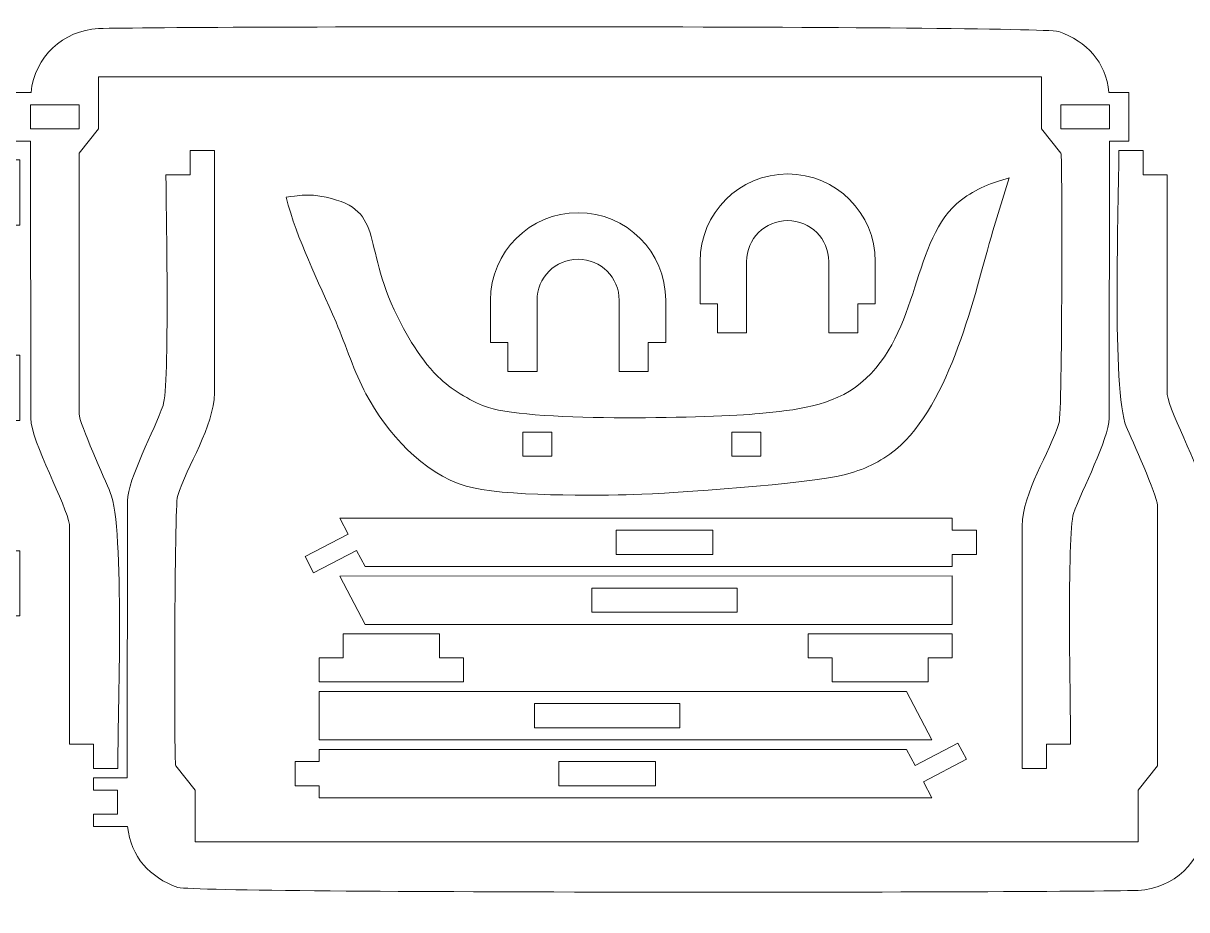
# Model space of a CAD drawing. Header units: centimetres. Extents: x -37.7 to 20.3, y -13.5 to 74.5.
# Drawn here: x 1.03 to 13.28, y 46.34 to 55.67 of the extents above; entities that cross this region are included whole.
import ezdxf

# ---------------------------------------------------------------- set-up
doc = ezdxf.new("R2010")
doc.units = ezdxf.units.CM
doc.header["$MEASUREMENT"] = 0
doc.layers.add('Camada 1', color=7, linetype='Continuous')

msp = doc.modelspace()

# ---------------------------------------------------------------- linework, layer by layer
at = {"layer": 'Camada 1', "color": 175, "lineweight": 20}
msp.add_open_spline([(-8.16006, 30.46292), (-8.43505, 30.46292), (-8.66006, 30.68792), (-8.66006, 30.96293), (-8.66006, 30.96293), (-8.66006, 30.96293), (-8.66006, 73.96294), (-8.66006, 73.96294), (-8.66006, 73.96294), (-8.66006, 74.23794), (-8.43505, 74.46294), (-8.16006, 74.46294), (-8.16006, 74.46294), (-8.16006, 74.46294), (19.83995, 74.46294), (19.83995, 74.46294), (19.83995, 74.46294), (20.11494, 74.46294), (20.33994, 74.23794), (20.33994, 73.96294), (20.33994, 73.96294), (20.33994, 73.96294), (20.33994, 30.96293), (20.33994, 30.96293), (20.33994, 30.96293), (20.33994, 30.68792), (20.11494, 30.46292), (19.83995, 30.46292)], degree=3, knots=[0, 0, 0, 0, 0.125, 0.125, 0.125, 0.125, 0.25, 0.25, 0.25, 0.25, 0.375, 0.375, 0.375, 0.375, 0.5, 0.5, 0.5, 0.5, 0.625, 0.625, 0.625, 0.625, 0.75, 0.75, 0.75, 0.75, 1, 1, 1, 1], dxfattribs=at)
at = {"layer": 'Camada 1', "lineweight": 9}
for points, knots in [([(0.73765, 48.74784), (0.73765, 48.74784), (0.73848, 49.43436), (0.73848, 49.43436), (0.73848, 49.43436), (0.73848, 49.43436), (0.99307, 49.43442), (0.99307, 49.43442), (0.99307, 49.43442), (0.99307, 49.43442), (0.99307, 50.11978), (0.99307, 50.11978), (0.99307, 50.11978), (0.99307, 50.11978), (0.73765, 50.11978), (0.73765, 50.11978), (0.73765, 50.11978), (0.73765, 50.11978), (0.73765, 51.4905), (0.73765, 51.4905), (0.73765, 51.4905), (0.73765, 51.4905), (0.99307, 51.4905), (0.99307, 51.4905), (0.99307, 51.4905), (0.99307, 51.4905), (0.99307, 52.17586), (0.99307, 52.17586), (0.99307, 52.17586), (0.99307, 52.17586), (0.73765, 52.17586), (0.73765, 52.17586), (0.73765, 52.17586), (0.73765, 52.17586), (0.73765, 53.54658), (0.73765, 53.54658), (0.73765, 53.54658), (0.73765, 53.54658), (0.99307, 53.54658), (0.99307, 53.54658), (0.99307, 53.54658), (0.99307, 53.54658), (0.99307, 54.23196), (0.99307, 54.23196), (0.99307, 54.23196), (0.99307, 54.23196), (0.73765, 54.23196), (0.73765, 54.23196), (0.73765, 54.23196), (0.73765, 54.23196), (0.73765, 56.32821), (0.73765, 56.32821), (0.73765, 56.32821), (1.26462, 56.32821), (1.84254, 56.36385), (2.37465, 56.38623), (2.37465, 56.38623), (2.37465, 56.38623), (2.1389, 56.83755), (2.1389, 56.83755), (2.1389, 56.83755), (2.1389, 56.83755), (1.184, 56.84108), (1.184, 56.84108), (1.184, 56.84108), (1.184, 56.84108), (1.72789, 56.9734), (1.72789, 56.9734), (1.72789, 56.9734), (1.72789, 56.9734), (1.72789, 57.41727), (1.72789, 57.41727), (1.72789, 57.41727), (1.72789, 57.41727), (0.99525, 57.41705), (0.99525, 57.41705), (0.99525, 57.41705), (0.99525, 57.41705), (0.99525, 57.03966), (0.99525, 57.03966), (0.99525, 57.03966), (0.99525, 57.03966), (0.68756, 57.03966), (0.68756, 57.03966), (0.68756, 57.03966), (0.68756, 57.03966), (0.68749, 57.40274), (0.68749, 57.40274), (0.68749, 57.40274), (0.68749, 57.40274), (-3.02447, 57.41646), (-3.02447, 57.41646), (-3.02447, 57.41646), (-3.02447, 57.41646), (-3.02572, 57.07756), (-3.02572, 57.07756), (-3.02572, 57.07756), (-3.02572, 57.07756), (-3.28031, 57.07851), (-3.28031, 57.07851), (-3.28031, 57.07851), (-3.28031, 57.07851), (-3.27907, 57.4174), (-3.27907, 57.4174), (-3.27907, 57.4174), (-3.27907, 57.4174), (-3.49112, 57.41819), (-3.49112, 57.41819), (-3.49112, 57.41819), (-3.49429, 57.19937), (-3.54322, 55.38247), (-3.50518, 55.32823), (-3.50518, 55.32823), (-3.2869, 55.01697), (-1.51361, 54.9846), (-1.19194, 53.78372), (-1.19194, 53.78372), (-1.04813, 53.24685), (-0.97152, 50.79077), (-1.23402, 50.11539), (-1.23402, 50.11539), (-1.63285, 49.08926), (-2.56659, 49.23793), (-2.84616, 48.88809), (-2.84616, 48.88809), (-3.00328, 48.69148), (-3.04156, 48.48364), (-3.03577, 48.24905), (-3.03577, 48.24905), (-3.03577, 48.24905), (0.32763, 48.24905), (0.32763, 48.24905), (0.32763, 48.24905), (0.32763, 48.24905), (0.68673, 48.74791), (0.68673, 48.74791), (0.68673, 48.74791), (0.68673, 48.74791), (0.73765, 48.74784), (0.73765, 48.74784)], [0, 0, 0, 0, 0.02777778, 0.02777778, 0.02777778, 0.02777778, 0.05555556, 0.05555556, 0.05555556, 0.05555556, 0.08333333, 0.08333333, 0.08333333, 0.08333333, 0.11111111, 0.11111111, 0.11111111, 0.11111111, 0.13888889, 0.13888889, 0.13888889, 0.13888889, 0.16666667, 0.16666667, 0.16666667, 0.16666667, 0.19444444, 0.19444444, 0.19444444, 0.19444444, 0.22222222, 0.22222222, 0.22222222, 0.22222222, 0.25, 0.25, 0.25, 0.25, 0.27777778, 0.27777778, 0.27777778, 0.27777778, 0.30555556, 0.30555556, 0.30555556, 0.30555556, 0.33333333, 0.33333333, 0.33333333, 0.33333333, 0.36111111, 0.36111111, 0.36111111, 0.36111111, 0.38888889, 0.38888889, 0.38888889, 0.38888889, 0.41666667, 0.41666667, 0.41666667, 0.41666667, 0.44444444, 0.44444444, 0.44444444, 0.44444444, 0.47222222, 0.47222222, 0.47222222, 0.47222222, 0.5, 0.5, 0.5, 0.5, 0.52777778, 0.52777778, 0.52777778, 0.52777778, 0.55555556, 0.55555556, 0.55555556, 0.55555556, 0.58333333, 0.58333333, 0.58333333, 0.58333333, 0.61111111, 0.61111111, 0.61111111, 0.61111111, 0.63888889, 0.63888889, 0.63888889, 0.63888889, 0.66666667, 0.66666667, 0.66666667, 0.66666667, 0.69444444, 0.69444444, 0.69444444, 0.69444444, 0.72222222, 0.72222222, 0.72222222, 0.72222222, 0.75, 0.75, 0.75, 0.75, 0.77777778, 0.77777778, 0.77777778, 0.77777778, 0.80555556, 0.80555556, 0.80555556, 0.80555556, 0.83333333, 0.83333333, 0.83333333, 0.83333333, 0.86111111, 0.86111111, 0.86111111, 0.86111111, 0.88888889, 0.88888889, 0.88888889, 0.88888889, 0.91666667, 0.91666667, 0.91666667, 0.91666667, 0.94444444, 0.94444444, 0.94444444, 0.94444444, 1, 1, 1, 1]), ([(11.93144, 55.58402), (11.5525, 55.64799), (2.78327, 55.64005), (1.82046, 55.61468), (1.82046, 55.61468), (1.44792, 55.59503), (1.15081, 55.31631), (1.11107, 54.94099), (1.11107, 54.94099), (1.11107, 54.94099), (0.90343, 54.94099), (0.90343, 54.94099), (0.90343, 54.94099), (0.90343, 54.94099), (0.90343, 54.43127), (0.90343, 54.43127), (0.90343, 54.43127), (0.90343, 54.43127), (1.10685, 54.43127), (1.10685, 54.43127), (1.10685, 54.43127), (1.10685, 54.43127), (1.10801, 51.51436), (1.10801, 51.51436), (1.10801, 51.51436), (1.11338, 51.26604), (1.49113, 50.59247), (1.51462, 50.39734), (1.51462, 50.39734), (1.51462, 50.39734), (1.51462, 48.08323), (1.51462, 48.08323), (1.51462, 48.08323), (1.51462, 48.08323), (1.76948, 48.08323), (1.76948, 48.08323), (1.76948, 48.08323), (1.76948, 48.08323), (1.76948, 47.82837), (1.76948, 47.82837), (1.76948, 47.82837), (1.76948, 47.82837), (2.02434, 47.82837), (2.02434, 47.82837), (2.02434, 47.82837), (2.02434, 48.35178), (2.10022, 50.37117), (1.94617, 50.7318), (1.94617, 50.7318), (1.88716, 50.86993), (1.62247, 51.45613), (1.61657, 51.55994), (1.61657, 51.55994), (1.61657, 51.55994), (1.61657, 54.30384), (1.61657, 54.30384), (1.61657, 54.30384), (1.61657, 54.30384), (1.82046, 54.55869), (1.82046, 54.55869), (1.82046, 54.55869), (1.82046, 54.55869), (1.82046, 55.10495), (1.82046, 55.10495), (1.82046, 55.10495), (1.82046, 55.10495), (11.74981, 55.10495), (11.74981, 55.10495), (11.74981, 55.10495), (11.74981, 55.10495), (11.74981, 54.55869), (11.74981, 54.55869), (11.74981, 54.55869), (11.74981, 54.55869), (11.9537, 54.30384), (11.9537, 54.30384), (11.9537, 54.30384), (11.97146, 54.2532), (11.96601, 51.56882), (11.93473, 51.46855), (11.93473, 51.46855), (11.83322, 51.14319), (11.55129, 50.73711), (11.54592, 50.37971), (11.54592, 50.37971), (11.54592, 50.37971), (11.54592, 47.82837), (11.54592, 47.82837), (11.54592, 47.82837), (11.54592, 47.82837), (11.80078, 47.82837), (11.80078, 47.82837), (11.80078, 47.82837), (11.80078, 47.82837), (11.80078, 48.08323), (11.80078, 48.08323), (11.80078, 48.08323), (11.80078, 48.08323), (12.05564, 48.08323), (12.05564, 48.08323), (12.05564, 48.08323), (12.05564, 48.45342), (12.01416, 50.30026), (12.08674, 50.51101), (12.08674, 50.51101), (12.1733, 50.76234), (12.45745, 51.29174), (12.46226, 51.51436), (12.46226, 51.51436), (12.46226, 51.51436), (12.46342, 54.43127), (12.46342, 54.43127), (12.46342, 54.43127), (12.46342, 54.43127), (12.66684, 54.43127), (12.66684, 54.43127), (12.66684, 54.43127), (12.66684, 54.43127), (12.66684, 54.94099), (12.66684, 54.94099), (12.66684, 54.94099), (12.66684, 54.94099), (12.4592, 54.94099), (12.4592, 54.94099), (12.4592, 54.94099), (12.42463, 55.26756), (12.22766, 55.47498), (11.93144, 55.58402)], [0, 0, 0, 0, 0.03030303, 0.03030303, 0.03030303, 0.03030303, 0.06060606, 0.06060606, 0.06060606, 0.06060606, 0.09090909, 0.09090909, 0.09090909, 0.09090909, 0.12121212, 0.12121212, 0.12121212, 0.12121212, 0.15151515, 0.15151515, 0.15151515, 0.15151515, 0.18181818, 0.18181818, 0.18181818, 0.18181818, 0.21212121, 0.21212121, 0.21212121, 0.21212121, 0.24242424, 0.24242424, 0.24242424, 0.24242424, 0.27272727, 0.27272727, 0.27272727, 0.27272727, 0.3030303, 0.3030303, 0.3030303, 0.3030303, 0.33333333, 0.33333333, 0.33333333, 0.33333333, 0.36363636, 0.36363636, 0.36363636, 0.36363636, 0.39393939, 0.39393939, 0.39393939, 0.39393939, 0.42424242, 0.42424242, 0.42424242, 0.42424242, 0.45454545, 0.45454545, 0.45454545, 0.45454545, 0.48484848, 0.48484848, 0.48484848, 0.48484848, 0.51515152, 0.51515152, 0.51515152, 0.51515152, 0.54545455, 0.54545455, 0.54545455, 0.54545455, 0.57575758, 0.57575758, 0.57575758, 0.57575758, 0.60606061, 0.60606061, 0.60606061, 0.60606061, 0.63636364, 0.63636364, 0.63636364, 0.63636364, 0.66666667, 0.66666667, 0.66666667, 0.66666667, 0.6969697, 0.6969697, 0.6969697, 0.6969697, 0.72727273, 0.72727273, 0.72727273, 0.72727273, 0.75757576, 0.75757576, 0.75757576, 0.75757576, 0.78787879, 0.78787879, 0.78787879, 0.78787879, 0.81818182, 0.81818182, 0.81818182, 0.81818182, 0.84848485, 0.84848485, 0.84848485, 0.84848485, 0.87878788, 0.87878788, 0.87878788, 0.87878788, 0.90909091, 0.90909091, 0.90909091, 0.90909091, 0.93939394, 0.93939394, 0.93939394, 0.93939394, 1, 1, 1, 1]), ([(1.61657, 54.81355), (1.61657, 54.81355), (1.61657, 54.55869), (1.61657, 54.55869), (1.61657, 54.55869), (1.61657, 54.55869), (1.10685, 54.55869), (1.10685, 54.55869), (1.10685, 54.55869), (1.10685, 54.55869), (1.10685, 54.81355), (1.10685, 54.81355), (1.10685, 54.81355), (1.10685, 54.81355), (1.61657, 54.81355), (1.61657, 54.81355)], [0, 0, 0, 0, 0.2, 0.2, 0.2, 0.2, 0.4, 0.4, 0.4, 0.4, 0.6, 0.6, 0.6, 0.6, 1, 1, 1, 1]), ([(12.46342, 54.81355), (12.46342, 54.81355), (11.9537, 54.81355), (11.9537, 54.81355), (11.9537, 54.81355), (11.9537, 54.81355), (11.9537, 54.55869), (11.9537, 54.55869), (11.9537, 54.55869), (11.9537, 54.55869), (12.46342, 54.55869), (12.46342, 54.55869), (12.46342, 54.55869), (12.46342, 54.55869), (12.46342, 54.81355), (12.46342, 54.81355)], [0, 0, 0, 0, 0.2, 0.2, 0.2, 0.2, 0.4, 0.4, 0.4, 0.4, 0.6, 0.6, 0.6, 0.6, 1, 1, 1, 1]), ([(2.65632, 46.57563), (3.03504, 46.51168), (11.80462, 46.51959), (12.7673, 46.54496), (12.7673, 46.54496), (13.13984, 46.56461), (13.43696, 46.84334), (13.47669, 47.21866), (13.47669, 47.21866), (13.47669, 47.21866), (13.83725, 47.21866), (13.83725, 47.21866), (13.83725, 47.21866), (13.83725, 47.21866), (13.83725, 47.34609), (13.83725, 47.34609), (13.83725, 47.34609), (13.83725, 47.34609), (13.58239, 47.34609), (13.58239, 47.34609), (13.58239, 47.34609), (13.58239, 47.34609), (13.58239, 47.60095), (13.58239, 47.60095), (13.58239, 47.60095), (13.58239, 47.60095), (13.83725, 47.60095), (13.83725, 47.60095), (13.83725, 47.60095), (13.83725, 47.60095), (13.83725, 47.72837), (13.83725, 47.72837), (13.83725, 47.72837), (13.83725, 47.72837), (13.48091, 47.72837), (13.48091, 47.72837), (13.48091, 47.72837), (13.48091, 47.72837), (13.47975, 50.64528), (13.47975, 50.64528), (13.47975, 50.64528), (13.47438, 50.89359), (13.09663, 51.5672), (13.07314, 51.7623), (13.07314, 51.7623), (13.07314, 51.7623), (13.07314, 54.07642), (13.07314, 54.07642), (13.07314, 54.07642), (13.07314, 54.07642), (12.81828, 54.07642), (12.81828, 54.07642), (12.81828, 54.07642), (12.81828, 54.07642), (12.81828, 54.33128), (12.81828, 54.33128), (12.81828, 54.33128), (12.81828, 54.33128), (12.56342, 54.33128), (12.56342, 54.33128), (12.56342, 54.33128), (12.56342, 53.80786), (12.48754, 51.78849), (12.64159, 51.42784), (12.64159, 51.42784), (12.7006, 51.28968), (12.96528, 50.70353), (12.97119, 50.5997), (12.97119, 50.5997), (12.97119, 50.5997), (12.97119, 47.85581), (12.97119, 47.85581), (12.97119, 47.85581), (12.97119, 47.85581), (12.7673, 47.60095), (12.7673, 47.60095), (12.7673, 47.60095), (12.7673, 47.60095), (12.7673, 47.05491), (12.7673, 47.05491), (12.7673, 47.05491), (12.7673, 47.05491), (2.83795, 47.05491), (2.83795, 47.05491), (2.83795, 47.05491), (2.83795, 47.05491), (2.83795, 47.60095), (2.83795, 47.60095), (2.83795, 47.60095), (2.83795, 47.60095), (2.63406, 47.85581), (2.63406, 47.85581), (2.63406, 47.85581), (2.6163, 47.90645), (2.62174, 50.59082), (2.65303, 50.6911), (2.65303, 50.6911), (2.75453, 51.01643), (3.03647, 51.42255), (3.04184, 51.77993), (3.04184, 51.77993), (3.04184, 51.77993), (3.04184, 54.33128), (3.04184, 54.33128), (3.04184, 54.33128), (3.04184, 54.33128), (2.78698, 54.33128), (2.78698, 54.33128), (2.78698, 54.33128), (2.78698, 54.33128), (2.78698, 54.07642), (2.78698, 54.07642), (2.78698, 54.07642), (2.78698, 54.07642), (2.53212, 54.07642), (2.53212, 54.07642), (2.53212, 54.07642), (2.53212, 53.70623), (2.5736, 51.85938), (2.50102, 51.64863), (2.50102, 51.64863), (2.41447, 51.39731), (2.13031, 50.8679), (2.1255, 50.64528), (2.1255, 50.64528), (2.1255, 50.64528), (2.12434, 47.72837), (2.12434, 47.72837), (2.12434, 47.72837), (2.12434, 47.72837), (1.768, 47.72837), (1.768, 47.72837), (1.768, 47.72837), (1.768, 47.72837), (1.768, 47.60095), (1.768, 47.60095), (1.768, 47.60095), (1.768, 47.60095), (2.02287, 47.60095), (2.02287, 47.60095), (2.02287, 47.60095), (2.02287, 47.60095), (2.02287, 47.34609), (2.02287, 47.34609), (2.02287, 47.34609), (2.02287, 47.34609), (1.768, 47.34609), (1.768, 47.34609), (1.768, 47.34609), (1.768, 47.34609), (1.768, 47.21866), (1.768, 47.21866), (1.768, 47.21866), (1.768, 47.21866), (2.12856, 47.21866), (2.12856, 47.21866), (2.12856, 47.21866), (2.16313, 46.89212), (2.36011, 46.68463), (2.65632, 46.57563)], [0, 0, 0, 0, 0.02439024, 0.02439024, 0.02439024, 0.02439024, 0.04878049, 0.04878049, 0.04878049, 0.04878049, 0.07317073, 0.07317073, 0.07317073, 0.07317073, 0.09756098, 0.09756098, 0.09756098, 0.09756098, 0.12195122, 0.12195122, 0.12195122, 0.12195122, 0.14634146, 0.14634146, 0.14634146, 0.14634146, 0.17073171, 0.17073171, 0.17073171, 0.17073171, 0.19512195, 0.19512195, 0.19512195, 0.19512195, 0.2195122, 0.2195122, 0.2195122, 0.2195122, 0.24390244, 0.24390244, 0.24390244, 0.24390244, 0.26829268, 0.26829268, 0.26829268, 0.26829268, 0.29268293, 0.29268293, 0.29268293, 0.29268293, 0.31707317, 0.31707317, 0.31707317, 0.31707317, 0.34146341, 0.34146341, 0.34146341, 0.34146341, 0.36585366, 0.36585366, 0.36585366, 0.36585366, 0.3902439, 0.3902439, 0.3902439, 0.3902439, 0.41463415, 0.41463415, 0.41463415, 0.41463415, 0.43902439, 0.43902439, 0.43902439, 0.43902439, 0.46341463, 0.46341463, 0.46341463, 0.46341463, 0.48780488, 0.48780488, 0.48780488, 0.48780488, 0.51219512, 0.51219512, 0.51219512, 0.51219512, 0.53658537, 0.53658537, 0.53658537, 0.53658537, 0.56097561, 0.56097561, 0.56097561, 0.56097561, 0.58536585, 0.58536585, 0.58536585, 0.58536585, 0.6097561, 0.6097561, 0.6097561, 0.6097561, 0.63414634, 0.63414634, 0.63414634, 0.63414634, 0.65853659, 0.65853659, 0.65853659, 0.65853659, 0.68292683, 0.68292683, 0.68292683, 0.68292683, 0.70731707, 0.70731707, 0.70731707, 0.70731707, 0.73170732, 0.73170732, 0.73170732, 0.73170732, 0.75609756, 0.75609756, 0.75609756, 0.75609756, 0.7804878, 0.7804878, 0.7804878, 0.7804878, 0.80487805, 0.80487805, 0.80487805, 0.80487805, 0.82926829, 0.82926829, 0.82926829, 0.82926829, 0.85365854, 0.85365854, 0.85365854, 0.85365854, 0.87804878, 0.87804878, 0.87804878, 0.87804878, 0.90243902, 0.90243902, 0.90243902, 0.90243902, 0.92682927, 0.92682927, 0.92682927, 0.92682927, 0.95121951, 0.95121951, 0.95121951, 0.95121951, 1, 1, 1, 1]), ([(4.0836, 53.86134), (4.85935, 53.75478), (4.57981, 53.41455), (4.93563, 52.65428), (4.93563, 52.65428), (5.05416, 52.40103), (5.21942, 52.11064), (5.42765, 51.92025), (5.42765, 51.92025), (5.54796, 51.81024), (5.77053, 51.67527), (5.92567, 51.62624), (5.92567, 51.62624), (6.41994, 51.47004), (8.30416, 51.51797), (8.77977, 51.56324), (8.77977, 51.56324), (9.14757, 51.59825), (9.54872, 51.6387), (9.84281, 51.88125), (9.84281, 51.88125), (10.48905, 52.41425), (10.36847, 53.39991), (10.90585, 53.81233), (10.90585, 53.81233), (11.05951, 53.93026), (11.22688, 53.99233), (11.40986, 54.04434), (11.40986, 54.04434), (11.40986, 54.04434), (11.23786, 53.48432), (11.23786, 53.48432), (11.23786, 53.48432), (11.03741, 52.80453), (10.79753, 51.66809), (10.21282, 51.18222), (10.21282, 51.18222), (10.05948, 51.0548), (9.86534, 50.96764), (9.67281, 50.91921), (9.67281, 50.91921), (9.28899, 50.82267), (7.88018, 50.72517), (7.44972, 50.7102), (7.44972, 50.7102), (7.10915, 50.69835), (6.05466, 50.69006), (5.69266, 50.7992), (5.69266, 50.7992), (5.23173, 50.93817), (4.85941, 51.35674), (4.63762, 51.76924), (4.63762, 51.76924), (4.51354, 52.00002), (4.42792, 52.27677), (4.32261, 52.52328), (4.32261, 52.52328), (4.1298, 52.97462), (3.91554, 53.38204), (3.79559, 53.84033), (3.79559, 53.84033), (3.95221, 53.86149), (3.92626, 53.8602), (4.0836, 53.86134)], [0, 0, 0, 0, 0.05882353, 0.05882353, 0.05882353, 0.05882353, 0.11764706, 0.11764706, 0.11764706, 0.11764706, 0.17647059, 0.17647059, 0.17647059, 0.17647059, 0.23529412, 0.23529412, 0.23529412, 0.23529412, 0.29411765, 0.29411765, 0.29411765, 0.29411765, 0.35294118, 0.35294118, 0.35294118, 0.35294118, 0.41176471, 0.41176471, 0.41176471, 0.41176471, 0.47058824, 0.47058824, 0.47058824, 0.47058824, 0.52941176, 0.52941176, 0.52941176, 0.52941176, 0.58823529, 0.58823529, 0.58823529, 0.58823529, 0.64705882, 0.64705882, 0.64705882, 0.64705882, 0.70588235, 0.70588235, 0.70588235, 0.70588235, 0.76470588, 0.76470588, 0.76470588, 0.76470588, 0.82352941, 0.82352941, 0.82352941, 0.82352941, 0.88235294, 0.88235294, 0.88235294, 0.88235294, 1, 1, 1, 1]), ([(6.59569, 51.36823), (6.59569, 51.36823), (6.59569, 51.11322), (6.59569, 51.11322), (6.59569, 51.11322), (6.59569, 51.11322), (6.28968, 51.11322), (6.28968, 51.11322), (6.28968, 51.11322), (6.28968, 51.11322), (6.28968, 51.36823), (6.28968, 51.36823), (6.28968, 51.36823), (6.28968, 51.36823), (6.59569, 51.36823), (6.59569, 51.36823)], [0, 0, 0, 0, 0.2, 0.2, 0.2, 0.2, 0.4, 0.4, 0.4, 0.4, 0.6, 0.6, 0.6, 0.6, 1, 1, 1, 1]), ([(8.79477, 51.36823), (8.79477, 51.36823), (8.79477, 51.11322), (8.79477, 51.11322), (8.79477, 51.11322), (8.79477, 51.11322), (8.48976, 51.11322), (8.48976, 51.11322), (8.48976, 51.11322), (8.48976, 51.11322), (8.48976, 51.36823), (8.48976, 51.36823), (8.48976, 51.36823), (8.48976, 51.36823), (8.79477, 51.36823), (8.79477, 51.36823)], [0, 0, 0, 0, 0.2, 0.2, 0.2, 0.2, 0.4, 0.4, 0.4, 0.4, 0.6, 0.6, 0.6, 0.6, 1, 1, 1, 1]), ([(4.53854, 50.1236), (4.53854, 50.1236), (4.62728, 49.95369), (4.62728, 49.95369), (4.62728, 49.95369), (4.62728, 49.95369), (10.81005, 49.9541), (10.81005, 49.9541), (10.81005, 49.9541), (10.81005, 49.9541), (10.81004, 50.08152), (10.81004, 50.08152), (10.81004, 50.08152), (10.81004, 50.08152), (11.06491, 50.08153), (11.06491, 50.08153), (11.06491, 50.08153), (11.06491, 50.08153), (11.06489, 50.33639), (11.06489, 50.33639), (11.06489, 50.33639), (11.06489, 50.33639), (10.81003, 50.33638), (10.81003, 50.33638), (10.81003, 50.33638), (10.81003, 50.33638), (10.81002, 50.4638), (10.81002, 50.4638), (10.81002, 50.4638), (10.81002, 50.4638), (4.36103, 50.46342), (4.36103, 50.46342), (4.36103, 50.46342), (4.36103, 50.46342), (4.44978, 50.29351), (4.44978, 50.29351), (4.44978, 50.29351), (4.44978, 50.29351), (3.99797, 50.05754), (3.99797, 50.05754), (3.99797, 50.05754), (3.99797, 50.05754), (4.08671, 49.88763), (4.08671, 49.88763), (4.08671, 49.88763), (4.08671, 49.88763), (4.53854, 50.1236), (4.53854, 50.1236)], [0, 0, 0, 0, 0.07692308, 0.07692308, 0.07692308, 0.07692308, 0.15384615, 0.15384615, 0.15384615, 0.15384615, 0.23076923, 0.23076923, 0.23076923, 0.23076923, 0.30769231, 0.30769231, 0.30769231, 0.30769231, 0.38461538, 0.38461538, 0.38461538, 0.38461538, 0.46153846, 0.46153846, 0.46153846, 0.46153846, 0.53846154, 0.53846154, 0.53846154, 0.53846154, 0.61538462, 0.61538462, 0.61538462, 0.61538462, 0.69230769, 0.69230769, 0.69230769, 0.69230769, 0.76923077, 0.76923077, 0.76923077, 0.76923077, 0.84615385, 0.84615385, 0.84615385, 0.84615385, 1, 1, 1, 1]), ([(7.2698, 50.33616), (7.2698, 50.33616), (8.28924, 50.33621), (8.28924, 50.33621), (8.28924, 50.33621), (8.28924, 50.33621), (8.28926, 50.08135), (8.28926, 50.08135), (8.28926, 50.08135), (8.28926, 50.08135), (7.26981, 50.0813), (7.26981, 50.0813), (7.26981, 50.0813), (7.26981, 50.0813), (7.2698, 50.33616), (7.2698, 50.33616)], [0, 0, 0, 0, 0.2, 0.2, 0.2, 0.2, 0.4, 0.4, 0.4, 0.4, 0.6, 0.6, 0.6, 0.6, 1, 1, 1, 1]), ([(4.36107, 49.85351), (4.36107, 49.85351), (10.81005, 49.8541), (10.81005, 49.8541), (10.81005, 49.8541), (10.81005, 49.8541), (10.81009, 49.34436), (10.81009, 49.34436), (10.81009, 49.34436), (10.81009, 49.34436), (4.62729, 49.34383), (4.62729, 49.34383), (4.62729, 49.34383), (4.62729, 49.34383), (4.36107, 49.85351), (4.36107, 49.85351)], [0, 0, 0, 0, 0.2, 0.2, 0.2, 0.2, 0.4, 0.4, 0.4, 0.4, 0.6, 0.6, 0.6, 0.6, 1, 1, 1, 1]), ([(7.01495, 49.72636), (7.01495, 49.72636), (8.54412, 49.72648), (8.54412, 49.72648), (8.54412, 49.72648), (8.54412, 49.72648), (8.54415, 49.4716), (8.54415, 49.4716), (8.54415, 49.4716), (8.54415, 49.4716), (7.01497, 49.47149), (7.01497, 49.47149), (7.01497, 49.47149), (7.01497, 49.47149), (7.01495, 49.72636), (7.01495, 49.72636)], [0, 0, 0, 0, 0.2, 0.2, 0.2, 0.2, 0.4, 0.4, 0.4, 0.4, 0.6, 0.6, 0.6, 0.6, 1, 1, 1, 1]), ([(5.41099, 48.99142), (5.41099, 48.99142), (5.41099, 49.24436), (5.41099, 49.24436), (5.41099, 49.24436), (5.41099, 49.24436), (4.39887, 49.24436), (4.39887, 49.24436), (4.39887, 49.24436), (4.39887, 49.24436), (4.39887, 48.99142), (4.39887, 48.99142), (4.39887, 48.99142), (4.39887, 48.99142), (4.14583, 48.99142), (4.14583, 48.99142), (4.14583, 48.99142), (4.14583, 48.99142), (4.14583, 48.73848), (4.14583, 48.73848), (4.14583, 48.73848), (4.14583, 48.73848), (5.66403, 48.73848), (5.66403, 48.73848), (5.66403, 48.73848), (5.66403, 48.73848), (5.66403, 48.99142), (5.66403, 48.99142), (5.66403, 48.99142), (5.66403, 48.99142), (5.41099, 48.99142), (5.41099, 48.99142)], [0, 0, 0, 0, 0.11111111, 0.11111111, 0.11111111, 0.11111111, 0.22222222, 0.22222222, 0.22222222, 0.22222222, 0.33333333, 0.33333333, 0.33333333, 0.33333333, 0.44444444, 0.44444444, 0.44444444, 0.44444444, 0.55555556, 0.55555556, 0.55555556, 0.55555556, 0.66666667, 0.66666667, 0.66666667, 0.66666667, 0.77777778, 0.77777778, 0.77777778, 0.77777778, 1, 1, 1, 1]), ([(9.54493, 48.99142), (9.54493, 48.99142), (9.54493, 48.73848), (9.54493, 48.73848), (9.54493, 48.73848), (9.54493, 48.73848), (10.55705, 48.73848), (10.55705, 48.73848), (10.55705, 48.73848), (10.55705, 48.73848), (10.55705, 48.99142), (10.55705, 48.99142), (10.55705, 48.99142), (10.55705, 48.99142), (10.81009, 48.99142), (10.81009, 48.99142), (10.81009, 48.99142), (10.81009, 48.99142), (10.81009, 49.24436), (10.81009, 49.24436), (10.81009, 49.24436), (10.81009, 49.24436), (9.29189, 49.24436), (9.29189, 49.24436), (9.29189, 49.24436), (9.29189, 49.24436), (9.29189, 48.99142), (9.29189, 48.99142), (9.29189, 48.99142), (9.29189, 48.99142), (9.54493, 48.99142), (9.54493, 48.99142)], [0, 0, 0, 0, 0.11111111, 0.11111111, 0.11111111, 0.11111111, 0.22222222, 0.22222222, 0.22222222, 0.22222222, 0.33333333, 0.33333333, 0.33333333, 0.33333333, 0.44444444, 0.44444444, 0.44444444, 0.44444444, 0.55555556, 0.55555556, 0.55555556, 0.55555556, 0.66666667, 0.66666667, 0.66666667, 0.66666667, 0.77777778, 0.77777778, 0.77777778, 0.77777778, 1, 1, 1, 1]), ([(10.59485, 48.12933), (10.59485, 48.12933), (4.14587, 48.12874), (4.14587, 48.12874), (4.14587, 48.12874), (4.14587, 48.12874), (4.14583, 48.63848), (4.14583, 48.63848), (4.14583, 48.63848), (4.14583, 48.63848), (10.32863, 48.63901), (10.32863, 48.63901), (10.32863, 48.63901), (10.32863, 48.63901), (10.59485, 48.12933), (10.59485, 48.12933)], [0, 0, 0, 0, 0.2, 0.2, 0.2, 0.2, 0.4, 0.4, 0.4, 0.4, 0.6, 0.6, 0.6, 0.6, 1, 1, 1, 1]), ([(7.94097, 48.25648), (7.94097, 48.25648), (6.4118, 48.25636), (6.4118, 48.25636), (6.4118, 48.25636), (6.4118, 48.25636), (6.41177, 48.51124), (6.41177, 48.51124), (6.41177, 48.51124), (6.41177, 48.51124), (7.94095, 48.51135), (7.94095, 48.51135), (7.94095, 48.51135), (7.94095, 48.51135), (7.94097, 48.25648), (7.94097, 48.25648)], [0, 0, 0, 0, 0.2, 0.2, 0.2, 0.2, 0.4, 0.4, 0.4, 0.4, 0.6, 0.6, 0.6, 0.6, 1, 1, 1, 1]), ([(10.41738, 47.85924), (10.41738, 47.85924), (10.32864, 48.02915), (10.32864, 48.02915), (10.32864, 48.02915), (10.32864, 48.02915), (4.14587, 48.02874), (4.14587, 48.02874), (4.14587, 48.02874), (4.14587, 48.02874), (4.14588, 47.90132), (4.14588, 47.90132), (4.14588, 47.90132), (4.14588, 47.90132), (3.89101, 47.90131), (3.89101, 47.90131), (3.89101, 47.90131), (3.89101, 47.90131), (3.89103, 47.64645), (3.89103, 47.64645), (3.89103, 47.64645), (3.89103, 47.64645), (4.14589, 47.64646), (4.14589, 47.64646), (4.14589, 47.64646), (4.14589, 47.64646), (4.1459, 47.51904), (4.1459, 47.51904), (4.1459, 47.51904), (4.1459, 47.51904), (10.59489, 47.51942), (10.59489, 47.51942), (10.59489, 47.51942), (10.59489, 47.51942), (10.50614, 47.68933), (10.50614, 47.68933), (10.50614, 47.68933), (10.50614, 47.68933), (10.95795, 47.9253), (10.95795, 47.9253), (10.95795, 47.9253), (10.95795, 47.9253), (10.86921, 48.09521), (10.86921, 48.09521), (10.86921, 48.09521), (10.86921, 48.09521), (10.41738, 47.85924), (10.41738, 47.85924)], [0, 0, 0, 0, 0.07692308, 0.07692308, 0.07692308, 0.07692308, 0.15384615, 0.15384615, 0.15384615, 0.15384615, 0.23076923, 0.23076923, 0.23076923, 0.23076923, 0.30769231, 0.30769231, 0.30769231, 0.30769231, 0.38461538, 0.38461538, 0.38461538, 0.38461538, 0.46153846, 0.46153846, 0.46153846, 0.46153846, 0.53846154, 0.53846154, 0.53846154, 0.53846154, 0.61538462, 0.61538462, 0.61538462, 0.61538462, 0.69230769, 0.69230769, 0.69230769, 0.69230769, 0.76923077, 0.76923077, 0.76923077, 0.76923077, 0.84615385, 0.84615385, 0.84615385, 0.84615385, 1, 1, 1, 1]), ([(7.68612, 47.64668), (7.68612, 47.64668), (6.66668, 47.64663), (6.66668, 47.64663), (6.66668, 47.64663), (6.66668, 47.64663), (6.66666, 47.90149), (6.66666, 47.90149), (6.66666, 47.90149), (6.66666, 47.90149), (7.68611, 47.90154), (7.68611, 47.90154), (7.68611, 47.90154), (7.68611, 47.90154), (7.68612, 47.64668), (7.68612, 47.64668)], [0, 0, 0, 0, 0.2, 0.2, 0.2, 0.2, 0.4, 0.4, 0.4, 0.4, 0.6, 0.6, 0.6, 0.6, 1, 1, 1, 1])]:
    msp.add_open_spline(points, degree=3, knots=knots, dxfattribs=at)
at = {"layer": 'Camada 1', "color": 250, "lineweight": 9}
for points in [[(9.99913, 53.16203), (9.99913, 53.67138), (9.58622, 54.08429), (9.07687, 54.08429), (9.07687, 54.08429), (8.56752, 54.08429), (8.15461, 53.67138), (8.15461, 53.16203), (8.15461, 53.16203), (8.15461, 53.16203), (8.15461, 52.71737), (8.15461, 52.71737), (8.15461, 52.71737), (8.15461, 52.71737), (8.33819, 52.71737), (8.33819, 52.71737), (8.33819, 52.71737), (8.33819, 52.71737), (8.33819, 52.4114), (8.33819, 52.4114), (8.33819, 52.4114), (8.33819, 52.4114), (8.64416, 52.4114), (8.64416, 52.4114), (8.64416, 52.4114), (8.64416, 52.4114), (8.64416, 53.16203), (8.64416, 53.16203), (8.64416, 53.16203), (8.64416, 53.40101), (8.83789, 53.59474), (9.07687, 53.59474), (9.07687, 53.59474), (9.31585, 53.59474), (9.50958, 53.40101), (9.50958, 53.16203), (9.50958, 53.16203), (9.50958, 53.16203), (9.50958, 52.4114), (9.50958, 52.4114), (9.50958, 52.4114), (9.50958, 52.4114), (9.81555, 52.4114), (9.81555, 52.4114), (9.81555, 52.4114), (9.81555, 52.4114), (9.81555, 52.71737), (9.81555, 52.71737), (9.81555, 52.71737), (9.81555, 52.71737), (9.99913, 52.71737), (9.99913, 52.71737), (9.99913, 52.71737), (9.99913, 52.71737), (9.99913, 53.16203), (9.99913, 53.16203)], [(7.79298, 52.75481), (7.79298, 53.26416), (7.38007, 53.67707), (6.87072, 53.67707), (6.87072, 53.67707), (6.36137, 53.67707), (5.94846, 53.26416), (5.94846, 52.75481), (5.94846, 52.75481), (5.94846, 52.75481), (5.94846, 52.31015), (5.94846, 52.31015), (5.94846, 52.31015), (5.94846, 52.31015), (6.13204, 52.31015), (6.13204, 52.31015), (6.13204, 52.31015), (6.13204, 52.31015), (6.13204, 52.00418), (6.13204, 52.00418), (6.13204, 52.00418), (6.13204, 52.00418), (6.43801, 52.00418), (6.43801, 52.00418), (6.43801, 52.00418), (6.43801, 52.00418), (6.43801, 52.75481), (6.43801, 52.75481), (6.43801, 52.75481), (6.43801, 52.99379), (6.63174, 53.18752), (6.87072, 53.18752), (6.87072, 53.18752), (7.1097, 53.18752), (7.30343, 52.99379), (7.30343, 52.75481), (7.30343, 52.75481), (7.30343, 52.75481), (7.30343, 52.00418), (7.30343, 52.00418), (7.30343, 52.00418), (7.30343, 52.00418), (7.6094, 52.00418), (7.6094, 52.00418), (7.6094, 52.00418), (7.6094, 52.00418), (7.6094, 52.31015), (7.6094, 52.31015), (7.6094, 52.31015), (7.6094, 52.31015), (7.79298, 52.31015), (7.79298, 52.31015), (7.79298, 52.31015), (7.79298, 52.31015), (7.79298, 52.75481), (7.79298, 52.75481)]]:
    msp.add_open_spline(points, degree=3, knots=[0, 0, 0, 0, 0.06666667, 0.06666667, 0.06666667, 0.06666667, 0.13333333, 0.13333333, 0.13333333, 0.13333333, 0.2, 0.2, 0.2, 0.2, 0.26666667, 0.26666667, 0.26666667, 0.26666667, 0.33333333, 0.33333333, 0.33333333, 0.33333333, 0.4, 0.4, 0.4, 0.4, 0.46666667, 0.46666667, 0.46666667, 0.46666667, 0.53333333, 0.53333333, 0.53333333, 0.53333333, 0.6, 0.6, 0.6, 0.6, 0.66666667, 0.66666667, 0.66666667, 0.66666667, 0.73333333, 0.73333333, 0.73333333, 0.73333333, 0.8, 0.8, 0.8, 0.8, 0.86666667, 0.86666667, 0.86666667, 0.86666667, 1, 1, 1, 1], dxfattribs=at)

doc.saveas('drawing.dxf')
